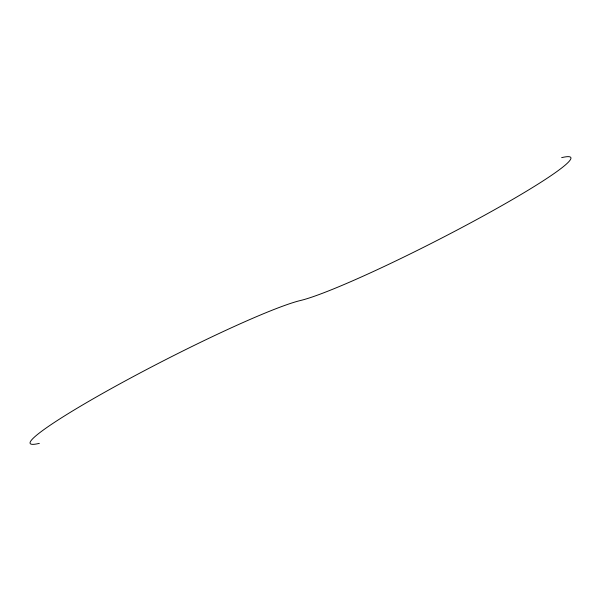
<?xml version="1.0" encoding="UTF-8"?>
<svg xmlns="http://www.w3.org/2000/svg" width="601" height="601" viewBox="0 0 601 601"><rect width="100%" height="100%" fill="white"/><g stroke="black" fill="none" stroke-linecap="round" stroke-linejoin="round"><path stroke-width="0.9" d="M561.657 157.642A156.981 12.861 -27.1 0 1 481.206 217.111A156.981 12.861 -27.1 0 1 300.5 300.5A156.981 12.861 -27.1 0 0 119.794 383.889A156.981 12.861 -27.1 0 0 39.343 443.358"/></g></svg>
